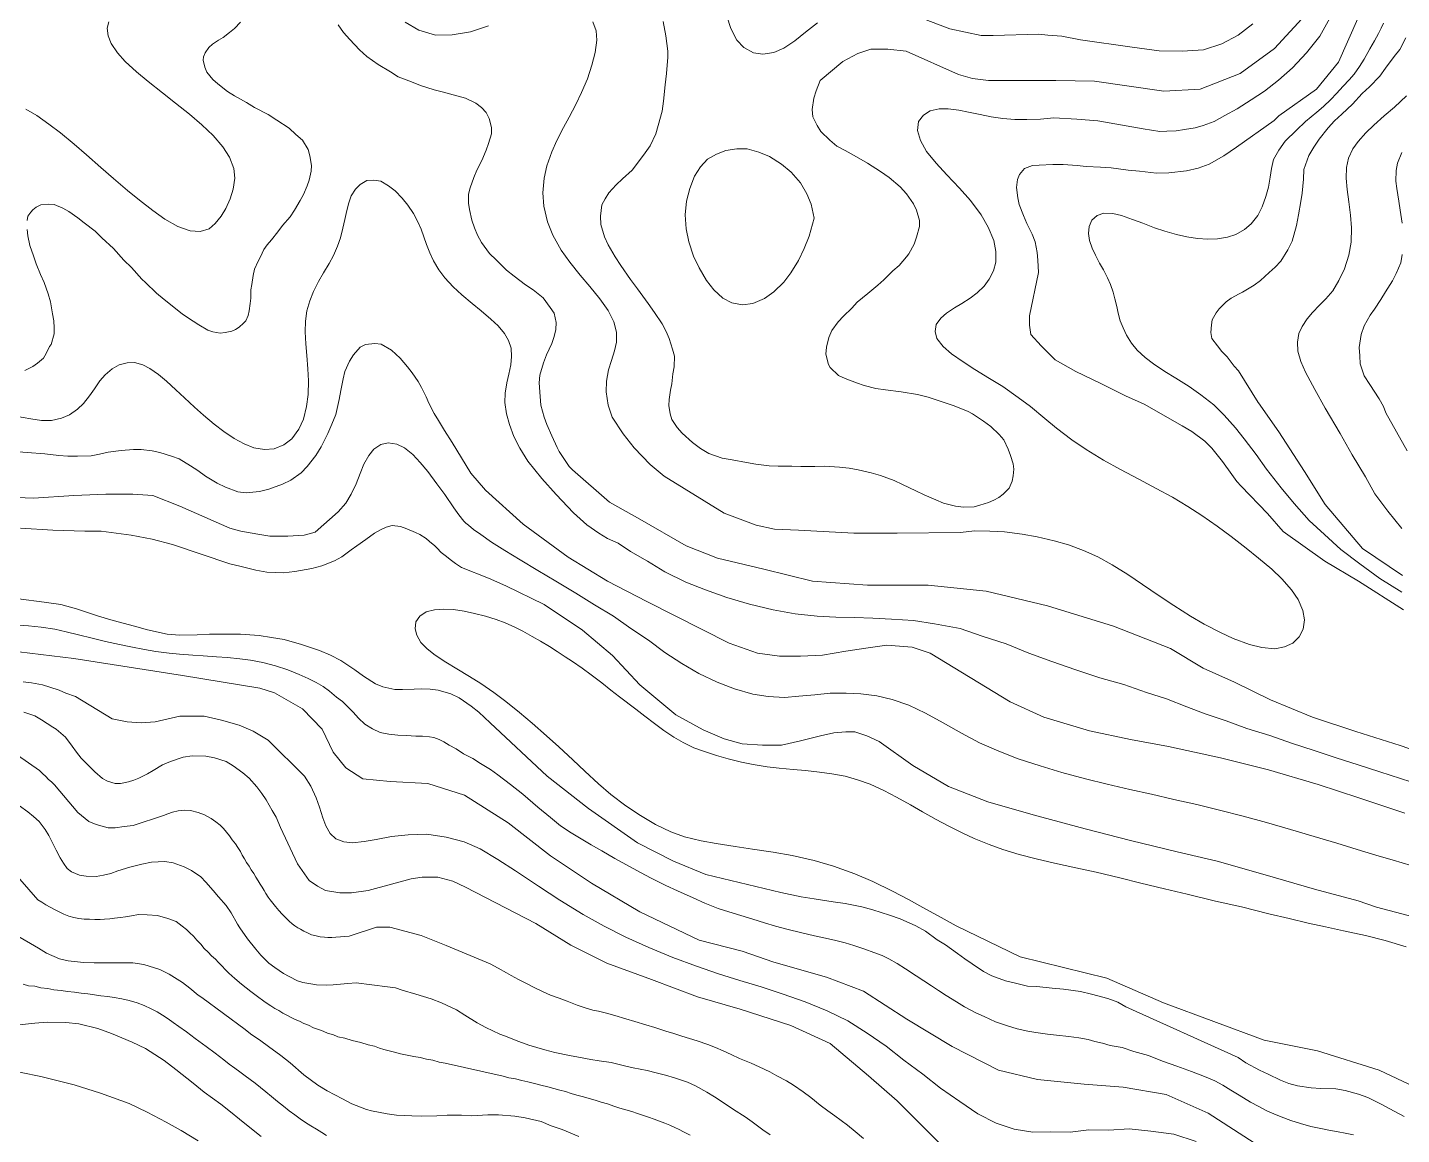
# Model space of a CAD drawing. Header units: metres. Extents: x 548946 to 557077, y 1838800 to 1845419.
# Drawn here: x 554738 to 555282, y 1842853 to 1843291 of the extents above; entities that cross this region are included whole.
import ezdxf

# ---------------------------------------------------------------- set-up
doc = ezdxf.new("R2010")
doc.units = ezdxf.units.M
doc.header["$LTSCALE"] = 28
doc.layers.add('1', color=7, linetype='Continuous', lineweight=13)
doc.layers.add('2', color=7, linetype='Continuous', lineweight=13)

msp = doc.modelspace()

# ---------------------------------------------------------------- linework, layer by layer
at = {"layer": '1'}
for points in [[(555085.28, 1843297.86), (555103.31, 1843290.91), (555115.73, 1843288.36), (555120.53, 1843288.36), (555138.52, 1843288.84), (555142.1, 1843288.44), (555147.67, 1843288.04), (555155.06, 1843286.63), (555175.44, 1843283.73), (555186.19, 1843282.3), (555195.29, 1843282.11), (555203.75, 1843282.68), (555210.93, 1843285.03), (555217.42, 1843288.45), (555223.29, 1843292.96)], [(554770.41, 1843293.68), (554769.85, 1843291.21), (554770.23, 1843288.16), (554771.41, 1843285.19), (554773.93, 1843281.51), (554776.99, 1843278.04), (554781.47, 1843273.88), (554785.99, 1843270.08), (554791.66, 1843265.64), (554796.84, 1843261.59), (554802.38, 1843257.17), (554807.28, 1843252.91), (554811.77, 1843248.69), (554815.58, 1843244.26), (554818.26, 1843240.24), (554819.91, 1843235.75), (554820.29, 1843231.85), (554819.67, 1843227.47), (554818.52, 1843223.75), (554816.73, 1843219.82), (554814.92, 1843216.78), (554812.55, 1843213.87), (554810.16, 1843211.85), (554806.59, 1843210.77), (554802.6, 1843211.06), (554797.73, 1843212.76), (554792.66, 1843215.69), (554787.82, 1843219.09), (554782.59, 1843223.18), (554777.9, 1843227.02), (554772.28, 1843231.74), (554767.32, 1843236.07), (554761.62, 1843241.04), (554756.73, 1843245.28), (554751.28, 1843249.78), (554746.72, 1843253.29), (554741.95, 1843256.63)], [(554920.67, 1843292.18), (554913.65, 1843289.78), (554906.41, 1843288.52), (554899.75, 1843288.47), (554893.11, 1843290.42), (554887.81, 1843293.56)], [(555065.32, 1843091.35), (555043.45, 1843092.54), (555033.9, 1843092.94), (555026.74, 1843094.54), (555014.01, 1843099.33), (554990.21, 1843113.89), (554984.72, 1843118.54), (554978.35, 1843125.22), (554973.99, 1843130.64), (554969.67, 1843137.36), (554968.11, 1843142), (554967.33, 1843147.27), (554967.46, 1843151.56), (554968.29, 1843156.07), (554969.39, 1843159.66), (554970.57, 1843163.6), (554971.35, 1843167.03), (554971.46, 1843170.96), (554970.34, 1843174.96), (554968.08, 1843179.5), (554964.79, 1843184.11), (554960.88, 1843188.98), (554957, 1843193.54), (554952.9, 1843198.62), (554949.54, 1843203.42), (554946.2, 1843209.29), (554944.09, 1843214.64), (554942.59, 1843220.78), (554942.25, 1843226.03), (554942.72, 1843231.85), (554943.85, 1843236.74), (554945.81, 1843242.34), (554947.76, 1843246.8), (554950.41, 1843251.98), (554952.61, 1843256.01), (554955.32, 1843261.02), (554957.56, 1843265.7), (554959.89, 1843271.12), (554961.68, 1843276.56), (554962.98, 1843281.54), (554963.56, 1843286.41), (554963.36, 1843290.17), (554962.01, 1843293.75)], [(554979.71, 1843237.76), (554982.71, 1843241.85), (554984.74, 1843244.67), (554986.9, 1843249.41), (554987.92, 1843252.68), (554989.49, 1843258.39), (554990.04, 1843262.36), (554990.66, 1843268.81), (554991.14, 1843273.34), (554991.76, 1843279.79), (554991.66, 1843282.06), (554990.89, 1843288.24), (554989.81, 1843293.81)], [(555015.05, 1843295.92), (555016.59, 1843291.07), (555019.08, 1843286.49), (555021.86, 1843283.59), (555025.63, 1843281.48), (555029.3, 1843280.93), (555033.69, 1843281.57), (555037.62, 1843283.33), (555041.97, 1843286.19), (555046.23, 1843289.6), (555050.98, 1843293.36)], [(555244.23, 1843296.65), (555231.88, 1843283.19), (555218.22, 1843273.25), (555202.45, 1843267.05), (555188.03, 1843266.3), (555160.56, 1843270.29), (555145.22, 1843270.56), (555118.63, 1843270.49), (555112.27, 1843271.29), (555106.7, 1843272.88), (555086.01, 1843282.06), (555078.85, 1843282.85), (555072.08, 1843282.85), (555066.91, 1843281.26)], [(555253.71, 1843295.19), (555249.83, 1843287.99), (555244.53, 1843281.52), (555239.02, 1843275.46), (555233.48, 1843270.7), (555227.83, 1843266.24), (555222.59, 1843262.83), (555217.09, 1843259.28), (555212.16, 1843256.65), (555207.92, 1843254.28), (555203.65, 1843252.73), (555200.44, 1843251.77), (555196.23, 1843251.09), (555192.92, 1843250.66), (555189.2, 1843250.42), (555186.49, 1843250.34), (555179.9, 1843251.45), (555173.1, 1843252.55), (555161.87, 1843254.49), (555153.6, 1843255.19), (555144.51, 1843255.71), (555139.18, 1843255.26), (555133.84, 1843255.02), (555129.02, 1843255.11), (555124.37, 1843255.5), (555119.64, 1843256.19), (555115.38, 1843257), (555110.77, 1843257.99), (555106.85, 1843258.76), (555102.63, 1843259.31), (555099.09, 1843259.28), (555095.5, 1843258.53), (555092.89, 1843256.76), (555090.97, 1843254.23), (555090.59, 1843250.7), (555091.67, 1843246.8), (555094.11, 1843242.45), (555097.97, 1843237.79), (555102.19, 1843233.19), (555107.19, 1843227.86), (555111.47, 1843223.02), (555115.69, 1843217.37), (555118.54, 1843212.51), (555120.68, 1843207.22), (555121.5, 1843202.89), (555121.47, 1843198.58), (555120.6, 1843195.18), (555118.96, 1843191.87), (555116.9, 1843189.19), (555114.15, 1843186.52), (555111.37, 1843184.38)], [(555158.64, 1843207.15), (555158.23, 1843210.01), (555158.5, 1843212.75), (555159.59, 1843215.28), (555161.68, 1843217.03), (555164.25, 1843218.01), (555167.78, 1843217.89), (555171.29, 1843217.04), (555175.68, 1843215.57), (555179.71, 1843214.02), (555184.39, 1843212.26), (555188.46, 1843210.87), (555193.09, 1843209.55), (555197.11, 1843208.64), (555201.42, 1843207.96), (555205.41, 1843207.73), (555209.27, 1843207.82), (555213.21, 1843208.5), (555216.54, 1843209.57), (555220.02, 1843211.54), (555222.62, 1843213.84), (555225.17, 1843217.16), (555226.98, 1843220.5), (555228.45, 1843224.57), (555229.4, 1843228.25), (555230.09, 1843232.27), (555230.65, 1843235.68), (555231.5, 1843239.27), (555233.51, 1843242.89), (555236.02, 1843246.56), (555240.5, 1843250.88), (555244.16, 1843254.35), (555248.63, 1843257.97), (555251.18, 1843260.24), (555254.19, 1843263.03), (555256.4, 1843265.39), (555259.02, 1843268.3), (555261.33, 1843270.79), (555263.4, 1843273.08), (555265.45, 1843276.07), (555267.32, 1843278.99), (555269.58, 1843283.1), (555271.36, 1843286.19), (555272.97, 1843289.12), (555274.09, 1843291.25), (555274.92, 1843293.22)], [(555283.87, 1843287.36), (555281.49, 1843282.78), (555279.17, 1843280.01), (555275.76, 1843275.4), (555273.49, 1843272.26), (555269.46, 1843267.96), (555266.56, 1843265.31), (555262.7, 1843261.21), (555258.44, 1843257.25), (555255.64, 1843254.52), (555253.13, 1843251.74), (555249.51, 1843247.29), (555247.34, 1843244.07), (555245.36, 1843240.87), (555243.4, 1843235.3), (555243.3, 1843231.48), (555242.76, 1843225.99), (555242.22, 1843222.69), (555241.27, 1843217.34), (555240.56, 1843213.16), (555238.77, 1843206.95), (555237.11, 1843203.5), (555234.33, 1843199.07), (555232.16, 1843196.7), (555229.77, 1843194.5), (555226.35, 1843191.41), (555223.83, 1843189.48), (555219.14, 1843186.7), (555217.88, 1843186.16), (555214.67, 1843184.43), (555212.67, 1843182.94), (555209.98, 1843180.13), (555208.75, 1843178.55), (555207.1, 1843175.78), (555206.96, 1843173.86), (555206.58, 1843170.77), (555206.97, 1843168.44), (555209.24, 1843165.49)], [(555066.91, 1843281.26), (555060.95, 1843278.07), (555051.99, 1843270.5), (555050.4, 1843266.49), (555049.44, 1843263.52), (555048.85, 1843259.07), (555049.12, 1843256.15), (555050.8, 1843252.65), (555052.33, 1843250.28), (555055.8, 1843246.91), (555058.56, 1843244.59), (555061.92, 1843242.82), (555065.41, 1843240.79), (555070.72, 1843237.84), (555075.9, 1843234.49), (555079.33, 1843232.16), (555083.7, 1843228.43), (555086.13, 1843225.69), (555089, 1843221.77), (555090.19, 1843219.16), (555091.26, 1843215.11), (555091.28, 1843212.73), (555090.19, 1843208.51), (555089.2, 1843205.72), (555087.11, 1843201.94), (555086.21, 1843200.78), (555083.21, 1843197.36), (555080.83, 1843195.16), (555077.27, 1843191.67), (555074.77, 1843189.55), (555070.82, 1843186.2), (555066.67, 1843182.83), (555064.5, 1843180.46), (555061.19, 1843177.29), (555059.09, 1843175.03), (555056.57, 1843171.58), (555055.49, 1843168.87), (555054.46, 1843164.94), (555054.22, 1843162.25), (555055.3, 1843158.19), (555056.03, 1843156.95), (555059.28, 1843153.75), (555061.9, 1843152.55), (555066.39, 1843150.93), (555069.39, 1843149.78), (555074.09, 1843148.66), (555077.87, 1843148.09), (555084.05, 1843147.34), (555090.47, 1843146.24), (555094.7, 1843145.15), (555101.04, 1843143.09), (555105.1, 1843141.79), (555110.62, 1843139.53), (555112.26, 1843138.6), (555116.61, 1843135.72), (555119.54, 1843133.61), (555122.8, 1843130.41), (555124.76, 1843128.37), (555126.46, 1843124.68), (555127.35, 1843122.13), (555128.34, 1843118.83), (555128.7, 1843116.69), (555128.36, 1843114.08), (555128.06, 1843111.95), (555126.78, 1843109.22)], [(555282.17, 1843093.2), (555276.74, 1843100.06), (555271.58, 1843106.95), (555267.79, 1843113.63), (555262.55, 1843122.38), (555257.81, 1843130.82), (555251.91, 1843140.89), (555247.76, 1843148.28), (555244.05, 1843155.13), (555242.29, 1843159.34), (555241.11, 1843163.47), (555240.88, 1843166.94), (555241.46, 1843170.39), (555242.72, 1843173.21), (555244.73, 1843176.2), (555246.9, 1843178.77), (555249.66, 1843181.57), (555252.14, 1843184.07), (555254.94, 1843187.35), (555257.33, 1843191.33), (555259.59, 1843195.94), (555261.27, 1843201.38), (555262.12, 1843206.6), (555262.37, 1843212.21), (555261.85, 1843217.25), (555261.26, 1843222.47), (555260.53, 1843227.36), (555260.15, 1843231.83), (555260.31, 1843236.09), (555261.07, 1843239.77), (555262.83, 1843243.41), (555264.95, 1843246.43), (555268.02, 1843249.84), (555271.17, 1843252.88), (555275.25, 1843256.49), (555279.33, 1843260.01), (555284.11, 1843264.43)], [(554741.95, 1843256.63), (554737.63, 1843259.18)], [(555126.78, 1843109.22), (555124.42, 1843106.83), (555122.68, 1843105.47), (555120.72, 1843104.46), (555118.65, 1843103.54), (555115.26, 1843102.45), (555112.96, 1843101.88), (555108.71, 1843101.63), (555105.51, 1843102.08), (555100.8, 1843103.21), (555097.78, 1843104.54), (555093.15, 1843106.62), (555089.92, 1843108.12), (555084.65, 1843110.7), (555081.31, 1843112.28), (555075.93, 1843114.26), (555072.18, 1843115.32), (555066.99, 1843116.48), (555063.48, 1843117.18), (555059.72, 1843117.56), (555053.88, 1843117.88), (555049.9, 1843117.76), (555044.38, 1843117.83), (555040.85, 1843117.86), (555035.33, 1843117.93), (555031.88, 1843118.07), (555026.48, 1843118.73), (555022.88, 1843119.32), (555017.13, 1843120.41), (555013.25, 1843121.06), (555007.97, 1843122.97), (555004.58, 1843124.93), (555001.53, 1843127.3), (554997.45, 1843130.98), (554995.46, 1843133.2), (554993.35, 1843136.36), (554992.7, 1843138.56), (554992.09, 1843141.91), (554992.26, 1843144.31), (554992.75, 1843147.99), (554993.3, 1843150.43), (554993.75, 1843154.48), (554994.17, 1843157.2), (554994.3, 1843161.49), (554993.57, 1843164.26), (554992.28, 1843168.47), (554990.99, 1843171.16), (554989.47, 1843174.21), (554986.43, 1843178.77), (554983.9, 1843182.26), (554979.75, 1843188.02), (554976.91, 1843191.75), (554973.08, 1843197.27), (554970.84, 1843200.7), (554968.15, 1843205.49), (554966.71, 1843208.64), (554965.24, 1843213.5), (554965.11, 1843216.81), (554965.59, 1843221.34), (554966.91, 1843223.7), (554968.42, 1843226.07), (554971.26, 1843229.28), (554973.73, 1843231.59), (554977.58, 1843235.02), (554979.71, 1843237.76)], [(555282.3, 1843214.01), (555281.56, 1843219.15), (555281.01, 1843222.79), (555280.3, 1843227.75), (555279.84, 1843230.64), (555279.97, 1843234.93), (555280.55, 1843237.86), (555282.23, 1843241.97)], [(554733.55, 1843137.75), (554739.61, 1843136.62), (554743.85, 1843135.92), (554747.73, 1843135.99), (554751.67, 1843136.87), (554754.94, 1843138.21), (554758.1, 1843140.42), (554760.48, 1843142.76), (554762.87, 1843145.8), (554764.76, 1843148.57), (554766.87, 1843151.61), (554769.01, 1843154.11), (554771.72, 1843156.39), (554774.53, 1843157.94), (554777.77, 1843158.86), (554780.65, 1843158.9), (554783.87, 1843158.05), (554786.69, 1843156.54), (554790.11, 1843154.14), (554793.27, 1843151.51), (554797.01, 1843148.1), (554800.41, 1843144.95), (554804.35, 1843141.23), (554807.93, 1843138.05), (554812.13, 1843134.51), (554815.92, 1843131.64), (554820.07, 1843128.79), (554823.98, 1843126.7), (554827.92, 1843125.11), (554832.09, 1843124.47), (554835.84, 1843124.77), (554839.79, 1843126.34), (554842.83, 1843128.76), (554845.62, 1843132.5), (554847.45, 1843136.48), (554848.76, 1843141.57), (554849.38, 1843146.26), (554849.5, 1843151.71), (554849.29, 1843156.43), (554848.83, 1843161.71), (554848.39, 1843166.28), (554848.11, 1843171.02), (554848.24, 1843175.28), (554848.8, 1843179.32), (554849.96, 1843183.39), (554851.47, 1843187.03), (554853.51, 1843191.02), (554855.49, 1843194.37), (554857.65, 1843198.13), (554859.39, 1843201.3), (554861, 1843205), (554862.14, 1843208.28), (554863.14, 1843212.14), (554863.87, 1843215.54), (554864.61, 1843219.1), (554865.43, 1843222.15), (554866.4, 1843224.91), (554868.03, 1843227.47), (554869.96, 1843229.38), (554872.57, 1843230.89), (554875.33, 1843231.11), (554878.16, 1843230.63), (554881.13, 1843228.88), (554883.73, 1843226.8), (554886.58, 1843223.91), (554888.79, 1843221.15), (554891, 1843217.83), (554892.59, 1843214.88), (554894.02, 1843211.69), (554895.15, 1843208.66), (554896.22, 1843205.58), (554897.52, 1843202.27), (554898.97, 1843199.14), (554901.07, 1843195.57), (554903.46, 1843192.42), (554906.7, 1843188.85), (554910.13, 1843185.76), (554914.22, 1843182.31), (554917.88, 1843179.38), (554921.66, 1843176.13), (554924.53, 1843173.45), (554927.06, 1843170.38), (554928.64, 1843167.67), (554929.66, 1843164.57), (554929.84, 1843161.36), (554929.56, 1843158.06), (554928.74, 1843154.33), (554927.95, 1843150.9), (554927.32, 1843146.83), (554927.26, 1843143.13), (554927.9, 1843138.64), (554929.04, 1843134.38), (554930.82, 1843129.65), (554933.08, 1843125), (554936.36, 1843119.88), (554941.83, 1843113.07), (554947.55, 1843106.66), (554954.36, 1843099.48), (554959.7, 1843094.64)], [(555282.21, 1843068.05), (555273.53, 1843073.41), (555265.56, 1843079.24), (555258.02, 1843084.88), (555251.6, 1843090.81), (555245.58, 1843096.41), (555239.68, 1843103.1), (555234.45, 1843109.38), (555228.7, 1843116.74), (555224.6, 1843122.48), (555219.78, 1843128.73), (555216.4, 1843133.13), (555211.94, 1843138.11), (555207.77, 1843142.12), (555202.71, 1843146.19), (555198.1, 1843149.38), (555192.81, 1843152.73), (555188.44, 1843155.43), (555183.93, 1843158.39), (555180.63, 1843160.88), (555177.47, 1843163.87), (555175.29, 1843166.61), (555173.31, 1843169.7), (555171.92, 1843172.63), (555170.79, 1843175.48), (555169.98, 1843178.45), (555169.38, 1843181.08), (555168.69, 1843184.09), (555168.01, 1843186.7), (555166.91, 1843189.73), (555165.71, 1843192.43), (555164.1, 1843195.53), (555162.59, 1843198.29), (555160.97, 1843201.43), (555159.7, 1843204.19), (555158.64, 1843207.15)], [(555284.37, 1843123.99), (555275.9, 1843139.02), (555275.01, 1843141.57), (555273.3, 1843144.59), (555269.56, 1843150.21), (555267.32, 1843153.64), (555265.77, 1843158.39), (555265.56, 1843161.6), (555265.35, 1843164.81), (555266.13, 1843169.95), (555267.32, 1843173.42), (555269.63, 1843177.71), (555271.43, 1843180.03), (555273.9, 1843183.86), (555275.72, 1843186.84), (555278.6, 1843191.2), (555280.04, 1843194.14), (555281.79, 1843198.35), (555282.33, 1843201.65)], [(555111.37, 1843184.38), (555108.06, 1843182.23), (555105.12, 1843180.51), (555102.07, 1843178.5), (555099.76, 1843176.44), (555097.98, 1843174), (555097.55, 1843171.21), (555098.2, 1843168.39), (555100.66, 1843165.22), (555104.01, 1843162.3), (555108.59, 1843159.14), (555113.29, 1843156.21), (555119.09, 1843152.66), (555124.29, 1843149.41), (555130.42, 1843145.12), (555135.24, 1843141.52), (555140.94, 1843136.8), (555145.58, 1843132.97), (555151.63, 1843128.29), (555157.28, 1843124.46), (555164.17, 1843120.29), (555170.88, 1843116.62), (555178.19, 1843112.77), (555185.04, 1843109.13), (555191.4, 1843105.62), (555197.56, 1843101.93), (555203.1, 1843098.35), (555209.19, 1843094.1), (555214.64, 1843090.06), (555220.59, 1843085.46), (555225.5, 1843081.53), (555230.72, 1843077.1), (555234.74, 1843073.33), (555238.61, 1843068.94), (555241.16, 1843065.13), (555243.05, 1843060.79), (555243.68, 1843057.15), (555243.15, 1843053.35), (555241.66, 1843050.42), (555239.1, 1843047.85), (555235.85, 1843046.36), (555231.96, 1843045.61), (555226.77, 1843046.18), (555221.89, 1843047.31), (555215.53, 1843049.67), (555210.45, 1843052.04), (555203.98, 1843055.44), (555198.6, 1843058.61), (555191.95, 1843062.73), (555186.12, 1843066.59), (555179.54, 1843071.12), (555173.72, 1843075), (555167.56, 1843078.91), (555161.85, 1843081.98), (555156.23, 1843084.56), (555150.26, 1843086.76), (555144.59, 1843088.41), (555137.93, 1843090.01), (555131.9, 1843091.05), (555125.02, 1843091.9), (555119.13, 1843092.25), (555113.26, 1843092.37), (555107.46, 1843091.71), (555082.43, 1843091.35), (555065.32, 1843091.35)], [(555283.37, 1842980.59), (555265.23, 1842986.63), (555249.12, 1842991.96), (555229.44, 1842997.72), (555210.5, 1843002.43), (555189.83, 1843006.92), (555174.78, 1843009.79), (555158.56, 1843013.17), (555140.54, 1843018.65), (555127.25, 1843024.6), (555095.56, 1843043.87), (555088.4, 1843046.27), (555078.45, 1843047.07), (555070.1, 1843045.87), (555062.14, 1843044.67), (555052.99, 1843043.08), (555044.24, 1843042.68), (555035.89, 1843042.68), (555027.14, 1843043.87), (555016, 1843047.86), (554983.43, 1843064.29), (554967.8, 1843072.45), (554952.31, 1843081.91), (554934.49, 1843094.98), (554919.6, 1843108.43), (554913.69, 1843115.18), (554906.34, 1843127.25), (554903.28, 1843131.99), (554900.97, 1843135.98), (554899.29, 1843138.8), (554897.17, 1843142.81), (554896.1, 1843145.34), (554894.22, 1843149), (554892.87, 1843151.39), (554890.53, 1843154.9), (554888.63, 1843157.22), (554885.73, 1843160.66), (554882.4, 1843163.76), (554878.2, 1843166.17), (554875.7, 1843166.43), (554872.04, 1843166.07), (554869.89, 1843165.04), (554867.33, 1843161.96), (554865.74, 1843159.49), (554863.88, 1843155.36), (554863.19, 1843152.52), (554862.26, 1843147.84), (554861.66, 1843144.26), (554860.31, 1843138.39), (554858.7, 1843134.58), (554857.09, 1843130.77), (554854.52, 1843125.51), (554852.38, 1843122.1), (554849.02, 1843117.79), (554846.58, 1843115.3), (554842.48, 1843112.41), (554839.17, 1843110.76), (554833.73, 1843108.75), (554830.14, 1843107.83), (554824.88, 1843107.36), (554821.5, 1843107.79), (554816.63, 1843109.55), (554813.29, 1843111.13), (554808.76, 1843113.98), (554805.73, 1843116.17), (554802.75, 1843117.98), (554798.32, 1843120.75), (554795.33, 1843121.89), (554790.69, 1843123.31), (554787.66, 1843123.97), (554783.32, 1843124.47)], [(555209.24, 1843165.49), (555211.04, 1843163.24), (555213.12, 1843161.12), (555215.86, 1843157.47), (555217.61, 1843155.6), (555225.41, 1843143.04), (555225.49, 1843142.94), (555233.61, 1843131.55), (555243.76, 1843115.84), (555251.92, 1843102.69), (555266.6, 1843085.36), (555282.51, 1843074.59)], [(554714.56, 1843106.29), (554740.61, 1843105.22), (554756.57, 1843106.29), (554769.33, 1843106.82), (554779.97, 1843106.82), (554787.94, 1843106.29), (554798.58, 1843102.02), (554818.29, 1843093.35), (554822.67, 1843092.15), (554829.43, 1843090.95), (554834.21, 1843090.16), (554841.37, 1843090.16), (554847.73, 1843090.56), (554852.11, 1843091.75), (554861.29, 1843099.89), (554864.25, 1843103.3), (554866.43, 1843106.84), (554868.37, 1843110.96), (554869.96, 1843114.99), (554871.45, 1843118.72), (554873.33, 1843122.12), (554875.34, 1843124.59), (554878.16, 1843126.44), (554880.98, 1843127.1), (554884.41, 1843126.62), (554887.46, 1843125.15), (554890.81, 1843122.55), (554893.75, 1843119.39), (554896.73, 1843115.84), (554900.32, 1843110.89), (554903.39, 1843106.65), (554906.98, 1843101.43), (554908.98, 1843098.68), (554910.93, 1843096.1), (554911.75, 1843095.41), (554912.76, 1843094.61), (554914.79, 1843092.88), (554917.65, 1843090.87), (554921.92, 1843087.79), (554927.19, 1843084.5), (554933.21, 1843080.82), (554940.2, 1843076.63), (554947.35, 1843072.43), (554955.25, 1843067.62), (554962.64, 1843063.02), (554970.18, 1843058.53), (554977.02, 1843053.71), (554984, 1843049.06), (554990.56, 1843044.23), (554997.26, 1843039.76), (555003.95, 1843035.86), (555011.19, 1843032.39), (555018.12, 1843029.77), (555025.42, 1843027.67), (555031.41, 1843026.75), (555037.9, 1843026.42), (555043.56, 1843026.92), (555049.88, 1843027.46), (555055.95, 1843028.03), (555062.31, 1843028.05), (555068.14, 1843027.86), (555074.45, 1843027.07), (555080.44, 1843025.63), (555087.14, 1843023.36), (555093.67, 1843020.16)], [(554783.32, 1843124.47), (554780.28, 1843124.47), (554775.4, 1843124.05), (554770.16, 1843123.4), (554766.74, 1843122.68), (554763.5, 1843121.99), (554758.01, 1843121.87), (554754.3, 1843121.88), (554750.65, 1843122.19), (554745.07, 1843122.82), (554724.07, 1843124.37)], [(554735.55, 1843093.35), (554748.28, 1843092.55), (554761.01, 1843092.15), (554767.38, 1843092.15), (554779.31, 1843090.56), (554787.66, 1843088.96), (554795.62, 1843086.97), (554818.3, 1843079.21), (554822.32, 1843078.29), (554828.59, 1843076.79), (554832.98, 1843075.92), (554839.57, 1843075.7), (554844.07, 1843076.26), (554850.87, 1843077.4), (554854.73, 1843078.45), (554859.81, 1843080.42), (554862.75, 1843082.02), (554866.4, 1843084.76), (554868.67, 1843086.38), (554872.16, 1843088.91), (554875.65, 1843091.44)], [(554875.65, 1843091.44), (554878.24, 1843092.81), (554880.2, 1843093.81), (554882.59, 1843094.49), (554885.97, 1843094.06), (554888.47, 1843093.14), (554891.89, 1843091.66), (554893.61, 1843090.83), (554896.09, 1843089.24), (554897.38, 1843088.07), (554899.49, 1843086.43), (554900.38, 1843085.4), (554902, 1843083.8), (554903.58, 1843082.57), (554906.11, 1843080.6), (554907.69, 1843079.37), (554909.99, 1843077.76), (554920.67, 1843073.54), (554927.53, 1843070.54), (554942.71, 1843063.12), (554957.96, 1843053.06), (554969.78, 1843043.02), (554980.61, 1843031.39), (554994.91, 1843019.54), (555005.66, 1843013.55), (555014.01, 1843009.96), (555021.17, 1843007.97), (555029.13, 1843007.57), (555036.68, 1843007.57), (555044.24, 1843009.17), (555052.2, 1843011.16), (555057.37, 1843012.36), (555062.14, 1843012.76), (555065.72, 1843012.76), (555070.5, 1843011.16), (555075.37, 1843008.95), (555088.71, 1842999.45), (555102.77, 1842991.18), (555118.36, 1842985.08), (555136.37, 1842980), (555156.83, 1842974.42), (555174.84, 1842969.73), (555193.34, 1842965.27), (555209.11, 1842961.61), (555227.19, 1842956.4), (555247.72, 1842950.53), (555264.98, 1842945.87), (555272.24, 1842943.44), (555291.76, 1842938.27)], [(554959.7, 1843094.64), (554964.42, 1843091.4), (554967.9, 1843089.27), (554972.04, 1843087.49), (554976.9, 1843084.11), (554983.64, 1843080.34), (554990.57, 1843076.11), (554998.9, 1843071.99), (555006.57, 1843068.91), (555015.1, 1843065.89), (555024, 1843063.33), (555033.4, 1843061), (555042.15, 1843059.49), (555050.81, 1843058.54), (555058.2, 1843058.21), (555065.64, 1843057.97), (555072.89, 1843057.82), (555080.28, 1843057.35), (555089, 1843056.83), (555097.2, 1843055.48), (555107.41, 1843053.69), (555116.11, 1843050.7), (555125.6, 1843047.65), (555134.55, 1843043.88), (555143.68, 1843040.56), (555153.21, 1843037.27), (555162.73, 1843034.17), (555172.25, 1843031.5), (555181.2, 1843028.4), (555189.06, 1843025.79), (555197.1, 1843022.68), (555204.42, 1843019.91), (555212.74, 1843017.08), (555220.84, 1843014.12), (555229.93, 1843011.32), (555238.52, 1843008.25), (555247.53, 1843005.41), (555256.21, 1843002.51), (555264.94, 1842999.71), (555273.47, 1842996.91), (555281.65, 1842994.3), (555289.86, 1842991.69)], [(554780.68, 1843054.53), (554772.12, 1843056.79), (554766.38, 1843058.54), (554757.65, 1843061.44), (554751.43, 1843063.23), (554744.85, 1843064.12), (554734.7, 1843065.42)], [(554929.47, 1842991.97), (554924.43, 1842995.83), (554921.47, 1842997.92), (554917.55, 1843000.28), (554914.57, 1843002.2), (554910.88, 1843004.09), (554907.88, 1843006), (554905.14, 1843007.54), (554903.03, 1843008.89), (554901.16, 1843009.8), (554899.12, 1843010.48), (554897.37, 1843010.81), (554894.64, 1843011.05), (554891.96, 1843011.13), (554888.29, 1843011.27), (554884.87, 1843011.4), (554881.26, 1843011.91), (554877.87, 1843012.52), (554874.77, 1843013.94), (554871.73, 1843015.83), (554869.33, 1843018.16), (554867.16, 1843020.62), (554865.23, 1843022.55), (554862.91, 1843024.8), (554860.6, 1843026.54), (554857.83, 1843028.84), (554855.27, 1843030.67), (554852.52, 1843032.36), (554849.33, 1843033.95), (554845.79, 1843035.45), (554841.3, 1843037.32), (554836.46, 1843038.88), (554831.36, 1843040.26), (554826.53, 1843041.18), (554822.26, 1843041.69), (554817.37, 1843042.24), (554813.08, 1843042.47), (554807.77, 1843042.87), (554803.71, 1843043.07), (554798.45, 1843043.48), (554794.37, 1843043.86), (554789.06, 1843044.54), (554784.6, 1843045.35), (554779.19, 1843046.36), (554774.64, 1843047.38), (554769.14, 1843048.57), (554763.85, 1843049.85), (554758.5, 1843051.17), (554753.59, 1843052.39), (554749.11, 1843053.42), (554743.62, 1843054.14), (554738.63, 1843054.67), (554732.53, 1843055.1)], [(555217.42, 1842883.95), (555172.93, 1842903.93), (555169.84, 1842905.83), (555165.86, 1842907.23), (555159.46, 1842909), (555155.04, 1842910.06), (555148.28, 1842910.93), (555143.85, 1842911.32), (555137.78, 1842911.99), (555134.04, 1842912.19), (555128.75, 1842913.43), (555125.32, 1842914.23), (555119.93, 1842916.22), (555116.68, 1842917.91), (555112.11, 1842920.95), (555109.29, 1842922.98), (555106.36, 1842925.08), (555101.56, 1842928.48), (555098.37, 1842930.45), (555093.65, 1842933.95), (555089.87, 1842936.05), (555083.72, 1842938.8), (555079.45, 1842940.26), (555072.81, 1842942.38), (555068.48, 1842943.55), (555061.85, 1842944.81), (555057.19, 1842945.56), (555049.63, 1842946.7), (555044.49, 1842947.49), (555036.48, 1842949.15), (555006.75, 1842956.3), (554993.91, 1842961.58), (554979.75, 1842968.85), (554960.31, 1842982.44), (554944, 1842995.2), (554921.39, 1843016.31), (554916.87, 1843020.5), (554913.9, 1843022.98), (554909.12, 1843026.19), (554905.87, 1843027.88), (554900.84, 1843029.24), (554897.65, 1843029.7), (554894.39, 1843029.86), (554891.37, 1843029.67), (554886.73, 1843029.57), (554883.68, 1843029.57), (554878.89, 1843030.59), (554875.98, 1843031.84), (554871.22, 1843034.86), (554867.88, 1843037.29), (554862.28, 1843040.97), (554858.2, 1843043.12), (554853.88, 1843044.96), (554846.74, 1843047.3), (554839.83, 1843049.28), (554834.88, 1843050.09), (554829.93, 1843050.9), (554822.54, 1843051.4), (554817.5, 1843051.43), (554810.37, 1843051.4), (554805.45, 1843051.16), (554798.43, 1843051.04), (554793.52, 1843051.48), (554785.81, 1843053.08), (554780.68, 1843054.53)], [(554730.46, 1843044.99), (554756.66, 1843041.82), (554799.58, 1843035.03), (554830.29, 1843030.04), (554836.02, 1843028.28), (554847.18, 1843021.92), (554854.93, 1843013.78), (554859.23, 1843004.73), (554864.23, 1842998.58), (554871.03, 1842994.16), (554881.76, 1842993.17), (554896.78, 1842992.28), (554911.17, 1842987.75), (554928.55, 1842976.82), (554945.28, 1842963.73), (554961.47, 1842952.87), (554980.66, 1842941.55), (555004.07, 1842930.32), (555021.11, 1842925.99), (555033.71, 1842921.67), (555054.47, 1842915.69), (555069.21, 1842910.11), (555086.34, 1842899.05), (555104.2, 1842888.22), (555122.57, 1842878.96), (555138.08, 1842875.18), (555156.53, 1842873.36), (555171.98, 1842872.21), (555188.9, 1842869.23), (555205.57, 1842861.9), (555223.84, 1842850.2)], [(555200.83, 1842850.73), (555191.94, 1842853.63), (555182.9, 1842854.71), (555174.34, 1842855.67), (555166.2, 1842855.21), (555158.3, 1842855.24), (555150.97, 1842854.42), (555143.33, 1842854.47), (555136.13, 1842854.4), (555128.82, 1842855.6), (555121.72, 1842857.96), (555114.4, 1842861.59), (555107.26, 1842866.56), (555099.57, 1842871.76), (555092.69, 1842877.37), (555085.11, 1842882.83), (555078.18, 1842888.35), (555070.56, 1842893.6), (555062.97, 1842898.4), (555054.79, 1842902.41), (555046.13, 1842906.01), (555037.42, 1842908.96), (555028.59, 1842911.89), (555020.26, 1842914.42), (555011.8, 1842917.07), (555003.04, 1842920.07), (554993.75, 1842923.45), (554984.25, 1842927.38), (554975.05, 1842931.5), (554966.5, 1842935.83), (554958.14, 1842940.47), (554948.98, 1842946.16), (554940.47, 1842951.72), (554931.41, 1842957.76), (554924.48, 1842962.29), (554917.49, 1842966.45), (554911.1, 1842969.23), (554904, 1842971.14), (554896.29, 1842972.3), (554888.88, 1842972.07), (554882.4, 1842971.37), (554876.27, 1842970.17), (554871.54, 1842969.34), (554866.93, 1842968.84), (554863.42, 1842969.21), (554860.29, 1842970.46), (554858.07, 1842972.5), (554856.3, 1842975.53), (554855.1, 1842978.8), (554853.87, 1842982.91), (554852.58, 1842986.71), (554850.47, 1842991.24), (554847.86, 1842995.19), (554833.56, 1843009.45), (554827.63, 1843013.08), (554822.03, 1843015.4), (554815.12, 1843017.38), (554808.21, 1843019.03), (554798.61, 1843019.03), (554788.86, 1843016.75), (554783.29, 1843016.35), (554777.72, 1843016.75), (554771.75, 1843017.95), (554757.31, 1843026.83), (554753.51, 1843028.03), (554750.8, 1843029.27), (554747.09, 1843030.44), (554744.21, 1843031.42), (554739.87, 1843032.17), (554736.56, 1843032.55)], [(555093.67, 1843020.16), (555100.72, 1843016.37), (555107.89, 1843012.3), (555115.11, 1843008.49), (555122.7, 1843005.15), (555130.44, 1843002.06), (555139.05, 1842999.29), (555147.72, 1842996.71), (555156.99, 1842994.23), (555165.65, 1842992.11), (555174.51, 1842989.97), (555183.13, 1842988.08), (555192.01, 1842986.02), (555201.14, 1842983.97), (555210.12, 1842981.79), (555219.46, 1842979.41), (555228.71, 1842976.87), (555238.13, 1842974.15), (555247.48, 1842971.43), (555256.47, 1842968.68), (555264.51, 1842966.26), (555271.95, 1842963.99), (555278.76, 1842962.02), (555285.88, 1842959.92)], [(554734.36, 1843003.59), (554743.08, 1842997.5), (554744.24, 1842996.28), (554745.52, 1842995.15), (554746.62, 1842993.98), (554747.83, 1842992.96), (554749.02, 1842991.75), (554758.23, 1842980.85), (554762.6, 1842977.26), (554765.39, 1842976.06), (554770.16, 1842974.86), (554772.95, 1842974.86), (554776.53, 1842975.26), (554780.11, 1842975.66), (554792.12, 1842979.7), (554793.88, 1842980.38), (554795.7, 1842980.94), (554797.86, 1842981.55), (554800.22, 1842981.76), (554802.82, 1842981.67), (554805.77, 1842980.9), (554808.36, 1842979.9), (554810.99, 1842978.48), (554812.85, 1842977.15), (554814.56, 1842975.79), (554815.83, 1842974.5), (554817, 1842973.08), (554818.21, 1842971.6), (554819.34, 1842970.04), (554820.57, 1842968.5), (554821.56, 1842966.95), (554822.53, 1842965.45), (554823.24, 1842963.97), (554824.15, 1842962.49), (554824.94, 1842961.03), (554825.97, 1842959.61), (554826.78, 1842958.18), (554827.82, 1842956.74), (554828.63, 1842955.33), (554829.6, 1842953.89), (554830.36, 1842952.56), (554831.13, 1842951.32), (554831.91, 1842949.98), (554832.63, 1842948.8), (554833.56, 1842947.39), (554834.33, 1842946.33), (554835.38, 1842944.95), (554836.44, 1842943.65), (554837.77, 1842942.11), (554839.1, 1842940.59), (554840.5, 1842939.16), (554841.79, 1842937.89), (554843.04, 1842936.85), (554844.14, 1842936), (554845.29, 1842935.25), (554846.38, 1842934.66), (554847.61, 1842933.9), (554849.13, 1842933.22), (554850.72, 1842932.49), (554852.52, 1842932), (554854.13, 1842931.66), (554855.76, 1842931.48), (554857.14, 1842931.4), (554858.73, 1842931.4), (554860.27, 1842931.48), (554862.14, 1842931.63), (554863.73, 1842931.8), (554865.54, 1842931.99), (554876.36, 1842935.5), (554881.63, 1842935.5), (554894.14, 1842932.2), (554904.02, 1842928.23), (554921.39, 1842920.99), (554924.55, 1842919.23), (554927.82, 1842917.42), (554929.69, 1842916.41), (554932.62, 1842914.8), (554935.3, 1842913.41), (554939.02, 1842911.42), (554942.13, 1842910), (554945.27, 1842908.63), (554948.64, 1842907.34), (554951.83, 1842906.19)], [(555263.09, 1842853.38), (555259.86, 1842854.04), (555256.99, 1842854.53), (555253.37, 1842855.21), (555250.12, 1842855.8), (555246.15, 1842856.66), (555242.15, 1842857.75), (555238.23, 1842858.94), (555234.45, 1842860.43), (555231.52, 1842861.57), (555228.77, 1842862.81), (555225.58, 1842864.5), (555222.35, 1842866.29), (555217.9, 1842868.99), (555214.61, 1842870.98), (555211.37, 1842873), (555208.19, 1842874.69), (555204.09, 1842876.36), (555198.98, 1842878.34), (555193.21, 1842880.46), (555187.44, 1842882.48), (555181.97, 1842884.7), (555176.19, 1842886.29), (555171.58, 1842887.86), (555166.73, 1842888.73), (555163.79, 1842889.56), (555160.68, 1842890.29), (555158.09, 1842891.02), (555154.39, 1842891.68), (555150.46, 1842892.25), (555145.57, 1842892.8), (555141.92, 1842893.16), (555137.39, 1842893.79), (555134.16, 1842894.33), (555130.03, 1842895.2), (555125.73, 1842896.58), (555121.45, 1842898.07), (555116.94, 1842900.09), (555113.57, 1842901.65), (555109.18, 1842904.03), (555105.98, 1842905.91), (555101.87, 1842908.46), (555098.89, 1842910.41), (555096.01, 1842912.28), (555093.04, 1842914.27), (555090.04, 1842916.27), (555085.81, 1842919.03), (555082.5, 1842921.1), (555079.18, 1842923.02), (555076.54, 1842924.24), (555073.22, 1842925.53), (555069.65, 1842926.8), (555065.38, 1842928.23), (555061.93, 1842929.23), (555058.22, 1842930.16), (555054.17, 1842931.08), (555049.81, 1842932.01), (555044.24, 1842933.36), (555039.3, 1842934.59), (555034.34, 1842935.93), (555030.04, 1842937.23), (555025.38, 1842938.62), (555020.66, 1842940.11), (555015.81, 1842941.55), (555011.69, 1842942.93), (555006.32, 1842945.02), (555001.71, 1842947.05), (554995.6, 1842949.86), (554990.97, 1842952), (554985.18, 1842954.91), (554980.84, 1842957.18), (554975.35, 1842960.18), (554970.78, 1842962.65), (554965.58, 1842965.64), (554961.39, 1842968.02), (554956.8, 1842970.84), (554953.41, 1842972.85), (554949.25, 1842975.64), (554945.26, 1842978.87), (554940.32, 1842982.95), (554934.36, 1842988.09), (554929.47, 1842991.97)], [(554774.06, 1842957.75), (554771.24, 1842956.73), (554768.38, 1842956.09), (554765.41, 1842955.53), (554761.49, 1842955.7), (554758.88, 1842956.04), (554755.68, 1842957.35), (554754, 1842958.66), (554752.49, 1842960.84), (554751.19, 1842962.86), (554749.57, 1842965.98), (554748.54, 1842968.13), (554746.76, 1842971.71), (554745.23, 1842974.08), (554742.83, 1842977.3), (554740.68, 1842979.31), (554738.37, 1842981.11), (554735.13, 1842983.45)], [(554730.76, 1842959.68), (554742.42, 1842946.36), (554743.92, 1842945.33), (554745.57, 1842944.33), (554747.23, 1842943.42), (554749, 1842942.43), (554750.77, 1842941.52), (554752.69, 1842940.61), (554754.58, 1842939.88), (554756.57, 1842939.32), (554758.55, 1842938.95), (554760.75, 1842938.72), (554762.84, 1842938.6), (554764.97, 1842938.54), (554766.98, 1842938.56), (554768.78, 1842938.69), (554770.9, 1842938.79), (554772.77, 1842939.02), (554775.1, 1842939.28), (554777.12, 1842939.58), (554779.47, 1842939.97), (554782.15, 1842940.44), (554785.63, 1842940.37), (554789.74, 1842940.16), (554793.76, 1842938.88), (554797.16, 1842937.67), (554799.51, 1842935.91), (554801.2, 1842934.59), (554802.56, 1842933.2), (554804, 1842931.89), (554805.35, 1842930.33), (554806.87, 1842928.76), (554808.22, 1842927.1), (554809.78, 1842925.64), (554811.09, 1842924.21), (554812.63, 1842922.84), (554813.87, 1842921.48), (554815.32, 1842920.05), (554816.53, 1842918.75), (554817.9, 1842917.31), (554820.32, 1842915.17), (554822.92, 1842912.91), (554826.69, 1842909.99), (554829.24, 1842908.05), (554831.8, 1842906.22), (554833.16, 1842905.27), (554834.61, 1842904.37), (554836.18, 1842903.35), (554837.69, 1842902.5), (554839.39, 1842901.41), (554840.94, 1842900.63), (554842.62, 1842899.71), (554844.22, 1842898.99), (554845.88, 1842898.34)], [(555032.16, 1842853.31), (555029.34, 1842855.33), (555025.05, 1842858.5), (555022.34, 1842860.44), (555017.7, 1842863.37), (555014.8, 1842865.29), (555010.24, 1842868.32), (555007.15, 1842870.22), (555002.66, 1842872.69), (554999.44, 1842874.19), (554994.29, 1842875.83), (554990.74, 1842876.9), (554987.11, 1842877.87), (554983.58, 1842878.76), (554978.02, 1842879.87), (554974.6, 1842880.67), (554969.32, 1842881.91), (554964.48, 1842882.63), (554961.18, 1842883.17), (554956.32, 1842884.08), (554952.73, 1842884.68), (554946.97, 1842885.95), (554943.04, 1842886.98), (554936.73, 1842888.85), (554932.75, 1842890.25), (554927.06, 1842892.48), (554925.26, 1842893.2), (554919.62, 1842895.73), (554916.25, 1842897.68), (554911.31, 1842900.67), (554908.02, 1842902.73), (554902.15, 1842905.6), (554898.07, 1842907.08), (554891.94, 1842908.97), (554886.61, 1842910.59), (554883.94, 1842911.49), (554880.75, 1842911.94), (554868.4, 1842913.43), (554865.01, 1842913.2), (554862.1, 1842912.93), (554859.19, 1842912.66), (554856.45, 1842912.6), (554852.64, 1842912.7), (554850.4, 1842913.08), (554847.29, 1842913.64), (554845.12, 1842914.32), (554841.87, 1842916), (554839.54, 1842917.13), (554836.2, 1842919.56), (554833.8, 1842921.26), (554830.66, 1842924.38), (554828.65, 1842926.79), (554825.39, 1842930.84), (554822.26, 1842935.29), (554821.33, 1842936.7), (554818.87, 1842941.14), (554816.9, 1842944.02), (554813.89, 1842947.54), (554811.78, 1842950.03), (554808.9, 1842953.28), (554806.83, 1842955.39), (554803.2, 1842957.88), (554800.26, 1842959.32), (554795.97, 1842960.97), (554792.67, 1842961.5), (554787.39, 1842961.22), (554783.59, 1842960.46), (554778.8, 1842959.29), (554774.06, 1842957.75)], [(554726.37, 1842936.55), (554742.64, 1842927.13), (554745.84, 1842925.15), (554750.88, 1842922.93), (554754.39, 1842922.23), (554760.46, 1842921.56), (554764.68, 1842921.33)], [(554764.68, 1842921.33), (554768.95, 1842921.39), (554773.33, 1842921.36), (554779.9, 1842921.33), (554784.35, 1842920.75), (554790.69, 1842918.69), (554794.34, 1842916.86), (554799.6, 1842913.62), (554802.55, 1842911.33), (554805.84, 1842908.6), (554807.29, 1842907.64), (554824.48, 1842894.95), (554826.59, 1842893.31), (554830.65, 1842890.49), (554833.69, 1842888.31), (554838.51, 1842884.72), (554842.2, 1842881.86), (554847.64, 1842877.12), (554853.2, 1842872.96), (554856.9, 1842870.76), (554862.91, 1842867.61), (554866.69, 1842865.52), (554872.48, 1842863.39), (554874.44, 1842862.87), (554880.59, 1842861.65), (554884.37, 1842861.07), (554890.4, 1842860.78), (554894.4, 1842860.71), (554900.28, 1842860.88), (554904.34, 1842861.1), (554910.06, 1842861.06), (554914.16, 1842860.9), (554920.5, 1842861.22), (554924.69, 1842861.18), (554931.12, 1842860.74), (554935.19, 1842860.11), (554941.57, 1842858.53), (554945.58, 1842856.94), (554949.95, 1842855.4), (554956.48, 1842852.7)], [(554951.83, 1842906.19), (554955.85, 1842904.6), (554959.03, 1842903.59), (554961.98, 1842902.66), (554964.25, 1842902.25), (554967.38, 1842901.43), (554970.77, 1842900.55), (554975.11, 1842899.19), (554978.61, 1842898.22), (554983.07, 1842896.79), (554986.54, 1842895.79), (554990.93, 1842894.35), (554994.11, 1842893.38), (554997.25, 1842892.35), (555000.27, 1842891.47), (555003.39, 1842890.48), (555007.55, 1842889.1), (555010.55, 1842887.93), (555013.6, 1842886.57), (555016.81, 1842885.13), (555020.12, 1842883.57), (555024.74, 1842881.69), (555027.89, 1842880.17), (555032.11, 1842878.24), (555034.85, 1842876.65), (555038.65, 1842874.63), (555041.49, 1842872.91), (555045.25, 1842870.37), (555048.25, 1842868.07), (555052.06, 1842865.07), (555055.04, 1842862.85), (555057.83, 1842860.79), (555060.28, 1842858.97), (555062.78, 1842857.13), (555065.91, 1842854.62), (555069.14, 1842851.86)], [(554830.8, 1842852.68), (554827.53, 1842855.22), (554822.24, 1842859.5), (554818.63, 1842862.47), (554814.73, 1842865.5), (554808.24, 1842870.21), (554803.9, 1842873.75), (554796.95, 1842879.16), (554792.41, 1842882.68), (554784.97, 1842887.46), (554779.7, 1842890.03), (554771.48, 1842893.38), (554766.09, 1842895.37), (554758.54, 1842897.18), (554753.43, 1842897.78), (554746.09, 1842897.91), (554741.19, 1842897.48), (554733.78, 1842896.65)], [(554845.88, 1842898.34), (554847.71, 1842897.38), (554849.52, 1842896.7), (554851.52, 1842895.69), (554853.45, 1842894.97), (554855.33, 1842894.3), (554857.27, 1842893.48), (554859.06, 1842893.03), (554861.16, 1842892.1), (554863.81, 1842891.59), (554866.74, 1842890.6), (554870.15, 1842889.91), (554873.05, 1842888.97), (554875.62, 1842888.35), (554877.55, 1842887.66), (554879.36, 1842887.11), (554881.36, 1842886.53), (554883.48, 1842885.98), (554885.94, 1842885.39), (554888.54, 1842884.88), (554891.23, 1842884.27), (554893.73, 1842883.88), (554896.25, 1842883.21), (554898.74, 1842882.83), (554901.15, 1842882.06), (554903.57, 1842881.69), (554926.51, 1842876.49), (554928.83, 1842875.9), (554931.39, 1842875.47), (554933.93, 1842874.8), (554936.33, 1842874.3), (554938.91, 1842873.61), (554941.44, 1842872.99), (554944.17, 1842872.25), (554946.63, 1842871.63), (554948.97, 1842870.95), (554951.15, 1842870.41), (554953.46, 1842869.67), (554955.75, 1842869.07), (554958.29, 1842868.31), (554960.55, 1842867.7), (554962.96, 1842867.04), (554965.34, 1842866.28), (554967.81, 1842865.55), (554970.35, 1842864.62), (554972.74, 1842863.92), (554975.05, 1842863.18), (554977.42, 1842862.49), (554979.65, 1842861.8), (554982.07, 1842860.96), (554984.11, 1842860.27), (554986.31, 1842859.47), (554988.38, 1842858.75), (554990.55, 1842857.93), (554992.57, 1842857.11), (554994.53, 1842856.24), (554996.2, 1842855.44), (554997.9, 1842854.56), (554999.26, 1842853.87), (555000.57, 1842853.13)], [(554699.86, 1842887.1), (554702.07, 1842886.36), (554704.49, 1842885.66), (554706.62, 1842884.95), (554708.88, 1842884.16), (554711.05, 1842883.62), (554713.41, 1842882.81), (554715.9, 1842882.41), (554718.29, 1842881.61), (554720.84, 1842881.3), (554723.09, 1842880.59), (554725.35, 1842880.36), (554727.22, 1842879.66), (554729.32, 1842879.42), (554735.76, 1842877.95), (554743.52, 1842876.37), (554756.74, 1842873.06), (554767.11, 1842869.86), (554778.52, 1842865.76), (554785.59, 1842862.32), (554793.17, 1842858.36), (554799.15, 1842855.01), (554805.79, 1842850.89)], [(555283.13, 1842860.6), (555277.52, 1842863.61), (555274.05, 1842865.46), (555268.78, 1842868.03), (555265.1, 1842869.38), (555259.78, 1842870.8), (555256.08, 1842871.48), (555250.16, 1842871.69), (555246.32, 1842871.97), (555240.99, 1842872.73), (555237.45, 1842873.62), (555234.25, 1842874.93), (555229.38, 1842877.36), (555225.85, 1842878.92), (555220.54, 1842881.87), (555217.42, 1842883.95)]]:
    msp.add_lwpolyline(points, dxfattribs=at)
msp.add_lwpolyline([(555047.7, 1843208.87), (555045.68, 1843204), (555043.49, 1843199.23), (555040.43, 1843194.35), (555037.57, 1843190.78), (555033.64, 1843186.88), (555029.91, 1843184.29), (555025.31, 1843182.24), (555021.33, 1843181.68), (555017, 1843182.52), (555013.53, 1843184.42), (555009.86, 1843187.73), (555006.97, 1843191.44), (555004.06, 1843196.35), (555001.87, 1843201.06), (555000.01, 1843206.73), (554998.94, 1843211.83), (554998.51, 1843217.37), (554999.06, 1843222.71), (555000.44, 1843227.83), (555002.24, 1843232.65), (555004.67, 1843236.36), (555007.4, 1843239.4), (555010.97, 1843241.39), (555014.63, 1843242.79), (555019.04, 1843243.47), (555023.08, 1843243.43), (555027.74, 1843242.22), (555031.9, 1843240.4), (555036.65, 1843237.46), (555040.5, 1843234.24), (555044.19, 1843229.97), (555046.67, 1843225.71), (555048.5, 1843221.55), (555049.58, 1843215.99)], close=True, dxfattribs=at)
at = {"layer": '2'}
for points in [[(555285.69, 1843391.42), (555281.92, 1843391.42), (555280.24, 1843391), (555277.73, 1843388.06), (555275.22, 1843384.28), (555273.96, 1843378.82), (555270.9, 1843347.73), (555268.73, 1843326.03), (555267.51, 1843310.48), (555264.78, 1843295.09), (555257.22, 1843277.82), (555248.4, 1843267.08), (555233.49, 1843256.54), (555231.67, 1843254.67), (555216.8, 1843244.14), (555211.72, 1843240.65), (555205.95, 1843237.36), (555201.57, 1843235.86), (555197.04, 1843234.82)], [(554822.6, 1843293.54), (554820.15, 1843291.05), (554818.26, 1843289.48), (554815.75, 1843287.56), (554813.89, 1843286.47), (554811.44, 1843284.83), (554809.98, 1843283.6), (554808.53, 1843281.52), (554807.97, 1843279.93), (554807.86, 1843278.5), (554808.48, 1843275.82), (554809.3, 1843273.83), (554811.57, 1843270.89), (554813.59, 1843269.15), (554817.38, 1843266.2), (554820.25, 1843264.47), (554824.95, 1843261.83), (554828.14, 1843259.86), (554833.53, 1843257.02), (554836.94, 1843254.88), (554841.81, 1843251.6), (554844.49, 1843249.18), (554847.06, 1843246.84), (554849.32, 1843243.23), (554850.02, 1843240.66), (554850.67, 1843236.94), (554850.58, 1843234.65), (554849.8, 1843231.04), (554848.93, 1843228.84), (554847.57, 1843225.34), (554846.25, 1843223), (554843.97, 1843219.2), (554842.22, 1843216.51), (554839.22, 1843213.09), (554837.34, 1843210.67), (554834.81, 1843207.41), (554833.15, 1843205.49), (554831.86, 1843203.62), (554830.51, 1843200.8), (554829.6, 1843198.97), (554828.18, 1843195.85), (554827.63, 1843193.41)], [(554908.2, 1843264.47), (554902.89, 1843265.89), (554899.26, 1843266.86), (554893.82, 1843268.55), (554890.32, 1843269.92), (554885.03, 1843272.01), (554881.94, 1843273.91), (554877.12, 1843276.82), (554872.53, 1843280.04), (554869.65, 1843282.62), (554865.8, 1843286.79), (554863.37, 1843289.53), (554861.18, 1843292.58)], [(555281.52, 1843007.39), (555264.02, 1843012.94), (555246.87, 1843018.53), (555230.29, 1843025.47), (555216.05, 1843032.4), (555203.56, 1843037.96), (555190.7, 1843045.76), (555168.08, 1843054.59), (555141.99, 1843062.67), (555117.68, 1843068.51), (555094.74, 1843070.78), (555070.7, 1843070.85), (555049.03, 1843072.45), (555029.75, 1843077.11), (555011.43, 1843081.5), (554998.94, 1843086.36), (554980.59, 1843096.93), (554968.66, 1843103.71), (554953.99, 1843116.44), (554952.68, 1843117.8), (554948.7, 1843123.76), (554947.85, 1843125.27), (554945.75, 1843129.94), (554943.77, 1843134.35), (554942.83, 1843137.27), (554941.48, 1843142.04), (554941.14, 1843145.51), (554940.75, 1843150.87), (554941.04, 1843153.86), (554942.51, 1843158.79), (554943.64, 1843161.97), (554945.74, 1843166.41), (554946.72, 1843169.19), (554947.41, 1843172.03), (554947.54, 1843174.8), (554946.69, 1843178.5), (554945.19, 1843180.68), (554942.43, 1843184.51), (554938.43, 1843187.62), (554935.32, 1843189.7), (554930.9, 1843193.14), (554927.85, 1843195.51), (554923.73, 1843199.55), (554921.14, 1843202.08), (554917.93, 1843206.42), (554916.33, 1843209.36), (554915.21, 1843212.26), (554914.17, 1843215.26), (554913.17, 1843219.41), (554912.77, 1843221.92), (554912.88, 1843225.55), (554913.51, 1843228.09), (554914.91, 1843232.07), (554916.16, 1843234.98), (554918.15, 1843238.84), (554919.82, 1843242.94), (554920.72, 1843245.62), (554921.96, 1843249.38), (554921.92, 1843251.94), (554921, 1843255.53), (554919.76, 1843257.84), (554917.9, 1843259.79), (554915.69, 1843261.51), (554911.65, 1843263.47), (554908.2, 1843264.47)], [(555197.04, 1843234.82), (555190, 1843234.04), (555185.17, 1843233.91), (555178.43, 1843234.58), (555173.9, 1843235.06), (555167.13, 1843235.93), (555162.91, 1843236.16), (555157.26, 1843236.5), (555153.69, 1843236.91), (555148.22, 1843237.27), (555144.14, 1843237.23), (555138.74, 1843237.03), (555136.09, 1843236.89), (555132.82, 1843235.72), (555130.93, 1843233.3), (555130.13, 1843231.39), (555129.67, 1843228.19), (555130.19, 1843224.07), (555130.81, 1843221.39), (555132.49, 1843217.04), (555133.83, 1843213.97), (555135.89, 1843209.66), (555137.12, 1843206.68), (555137.93, 1843202.5), (555138.22, 1843199.4), (555138.46, 1843194.48), (555134.88, 1843177.4), (555134.88, 1843173.73), (555135.33, 1843170.05), (555139.46, 1843165.46), (555144.96, 1843159.94), (555153.2, 1843155.35), (555162.83, 1843150.75), (555172.91, 1843145.7), (555180.24, 1843142.48), (555195.32, 1843133.88), (555199.12, 1843131.59), (555204.26, 1843127.77), (555207.07, 1843125.07), (555211.25, 1843119.8), (555214.95, 1843114.55), (555216.91, 1843111.85), (555218.66, 1843109.98), (555229.01, 1843099.21), (555235.28, 1843092.05), (555251.7, 1843080.38), (555265.02, 1843072.37), (555282.89, 1843061.06)], [(554827.63, 1843193.41), (554827.04, 1843189.82), (554826.73, 1843187.69), (554826.68, 1843184.36), (554826.37, 1843182.23), (554825.98, 1843179.33), (554825.63, 1843177.58), (554824.66, 1843175.47), (554823.73, 1843174.5), (554822.03, 1843172.95), (554820.62, 1843172.02), (554819.09, 1843171.35), (554816.5, 1843170.84), (554814.55, 1843170.5), (554811.62, 1843171.08), (554809.64, 1843171.78), (554806.15, 1843173.81), (554803.78, 1843175.32), (554799.64, 1843178.03), (554796.8, 1843180.24), (554792.36, 1843183.86), (554789.28, 1843186.42), (554784.96, 1843190.63), (554783.57, 1843191.88), (554779.38, 1843196.48), (554776.45, 1843199.44), (554772.26, 1843204.04), (554767.75, 1843208.23), (554765.05, 1843210.83), (554760.74, 1843214.19), (554758.21, 1843216.15), (554754.66, 1843218.74), (554752.23, 1843219.96), (554748.81, 1843221.43), (554746.6, 1843221.63), (554743.61, 1843221.25), (554741.73, 1843220.35), (554740.43, 1843219.34), (554739.59, 1843218.47), (554738.47, 1843216.81), (554738.12, 1843215.06)], [(554738.08, 1843211.54), (554738.39, 1843209.11), (554739.25, 1843205.23), (554740.62, 1843201.13), (554741.69, 1843197.94), (554743.45, 1843193.69), (554744.89, 1843190.55), (554746.49, 1843186.1), (554747.37, 1843182.88), (554748.14, 1843178.23), (554748.68, 1843175.45), (554748.85, 1843172.62), (554748.86, 1843170.25), (554747.67, 1843166.11), (554747.01, 1843165.27), (554745.66, 1843162.44), (554744.64, 1843160.7), (554742.23, 1843158.69), (554740.32, 1843157.31), (554737.28, 1843155.79)], [(555287.27, 1842872.3), (555273.3, 1842878.87), (555248.79, 1842886.58), (555227.78, 1842890.78), (555187.87, 1842905.5), (555165.46, 1842915.31), (555131.15, 1842923.72), (555105.83, 1842936.02), (555099.88, 1842939.29), (555093.79, 1842942.65), (555086.94, 1842946.43), (555080.58, 1842949.76), (555072.84, 1842953.51), (555065.77, 1842956.58), (555057.3, 1842959.65), (555049.69, 1842961.85), (555040.95, 1842963.81), (555033.45, 1842965.14), (555025.25, 1842966.42), (555018.4, 1842967.41), (555010.88, 1842968.59), (555004.93, 1842969.59), (554998.37, 1842971.22), (554992.95, 1842973.22), (554986.87, 1842976.14), (554980.92, 1842979.7), (554975.08, 1842983.56), (554969.16, 1842988.03), (554964.26, 1842992.23), (554958.87, 1842997.23), (554954.13, 1843001.71), (554948.63, 1843006.86), (554943.65, 1843011.24), (554937.99, 1843016.23), (554932.95, 1843020.42), (554927.57, 1843024.83), (554922.82, 1843028.38), (554917.75, 1843031.85), (554913.16, 1843034.74), (554908.19, 1843037.68), (554903.83, 1843040.39), (554899.67, 1843043.09), (554896.47, 1843045.69), (554893.99, 1843048.12), (554892.33, 1843050.97), (554891.75, 1843053.52), (554891.97, 1843056.37), (554893.6, 1843058.53), (554896.01, 1843060.23), (554899.35, 1843061.12), (554903.08, 1843061.32), (554906.88, 1843061.15), (554911.09, 1843060.49), (554915.19, 1843059.61), (554919.55, 1843058.52), (554923.71, 1843057.21), (554927.39, 1843055.86), (554931.1, 1843054.19), (554934.28, 1843052.56), (554937.97, 1843050.54)], [(554937.97, 1843050.54), (554941.28, 1843048.61), (554944.82, 1843046.5), (554947.86, 1843044.59), (554951.06, 1843042.52), (554954.01, 1843040.57), (554957.78, 1843037.95), (554961.43, 1843035.31), (554965.59, 1843032.16), (554969.22, 1843029.33), (554972.62, 1843026.69), (554979.1, 1843021.71), (554982.65, 1843018.92), (554986.38, 1843016.05), (554990.1, 1843013.3), (554994.09, 1843010.65), (554997.84, 1843008.53), (555002.06, 1843006.5), (555006.17, 1843004.95), (555010.97, 1843003.38), (555015.55, 1843002.1), (555020.84, 1843000.8), (555025.53, 1842999.82), (555030.98, 1842998.94), (555035.78, 1842998.35), (555041.33, 1842997.84), (555046.2, 1842997.45), (555051.75, 1842996.88), (555056.63, 1842996.21), (555061.84, 1842995.2), (555066.81, 1842993.78), (555071.84, 1842992.01), (555077.22, 1842989.55), (555082.24, 1842986.99), (555087.76, 1842983.85), (555092.56, 1842981.08), (555097.95, 1842978.04), (555102.68, 1842975.54), (555108.16, 1842972.86), (555113, 1842970.64), (555118.85, 1842968.26), (555124.3, 1842966.25), (555130.72, 1842964.27), (555137.48, 1842962.47), (555144.79, 1842960.81), (555153.24, 1842958.97), (555161.29, 1842957.21), (555170.68, 1842955.03), (555178.89, 1842952.96), (555188.31, 1842950.64), (555197.26, 1842948.5), (555208.51, 1842945.82), (555218.76, 1842943.48), (555229.57, 1842940.82), (555237.7, 1842938.92), (555245.13, 1842937.08), (555251.97, 1842935.64), (555259.1, 1842934.1), (555267.81, 1842932.16), (555275.64, 1842930.15), (555284.01, 1842927.67)], [(554911.59, 1842951.34), (554906.66, 1842953.65), (554900.73, 1842955.3), (554894.47, 1842955.3), (554890.19, 1842954.64), (554873.07, 1842950.02), (554866.49, 1842949.03), (554861.88, 1842949.03), (554856.28, 1842950.02), (554852.99, 1842951.67), (554849.69, 1842953.98), (554845.08, 1842960.58), (554838.47, 1842974.95), (554836.73, 1842979.01), (554835.07, 1842981.65), (554832.74, 1842985.82), (554831, 1842988.36), (554829.04, 1842991.06), (554825.96, 1842994.47), (554823.51, 1842996.54), (554819.64, 1842999.38), (554816.87, 1843001.03), (554812.32, 1843002.54), (554808.91, 1843003.16), (554803.4, 1843003.23), (554799.84, 1843002.79), (554794.83, 1843001.11), (554791.69, 1842999.68), (554787.97, 1842997.5), (554785.76, 1842996.18), (554782.37, 1842994.43), (554780.38, 1842993.61), (554778.19, 1842992.95), (554775.14, 1842992.29), (554773.03, 1842992.4), (554769.98, 1842993.25), (554767.95, 1842994.33), (554764.96, 1842996.99), (554762.8, 1842999), (554759.53, 1843002.39), (554757.63, 1843004.72), (554755.91, 1843007.07), (554753.28, 1843010.63), (554749.65, 1843013.79), (554748.31, 1843014.66), (554743.77, 1843017.51), (554741.11, 1843019.08), (554736.84, 1843020.54)], [(555297.48, 1843001.86), (555281.52, 1843007.39)], [(555102.56, 1842846.74), (555082.47, 1842866.77), (555071.2, 1842876.63), (555056, 1842889.46), (555040.41, 1842896.57), (555020.29, 1842902.98), (555003.52, 1842907.96), (554985.25, 1842914.73), (554967.63, 1842921.23), (554953.32, 1842928.37), (554939.53, 1842936.9), (554911.59, 1842951.34)], [(554764.85, 1842908.68), (554762.09, 1842909.05), (554759.48, 1842909.34), (554756.84, 1842909.72), (554754.15, 1842909.97), (554751.6, 1842910.39), (554748.75, 1842910.67), (554746.33, 1842911.24), (554743.6, 1842911.46), (554741.21, 1842912.11), (554738.71, 1842912.31), (554736.54, 1842912.98)], [(554856.68, 1842853.1), (554854.72, 1842854.25), (554852.7, 1842855.5), (554850.42, 1842856.87), (554848.33, 1842858.24), (554846.14, 1842859.68), (554844.04, 1842861.24), (554841.9, 1842862.86), (554839.57, 1842864.7), (554837.25, 1842866.55), (554834.85, 1842868.49), (554832.64, 1842870.3), (554830.43, 1842872.07), (554828.35, 1842873.71), (554826.36, 1842875.23), (554824.42, 1842876.7), (554822.3, 1842878.24), (554820.33, 1842879.68), (554818.12, 1842881.31), (554815.95, 1842882.96), (554812.5, 1842885.58), (554808.99, 1842888.27), (554804.69, 1842891.5), (554801.18, 1842894.07), (554798.23, 1842896.21), (554795.97, 1842897.8), (554794, 1842899.19), (554791.74, 1842900.69), (554789.6, 1842902.01), (554787.2, 1842903.22), (554784.5, 1842904.46), (554781.65, 1842905.5), (554778.52, 1842906.43), (554775.57, 1842907.15), (554772.61, 1842907.65), (554770.07, 1842908.03), (554767.36, 1842908.35), (554764.85, 1842908.68)]]:
    msp.add_lwpolyline(points, dxfattribs=at)

doc.saveas('drawing.dxf')
